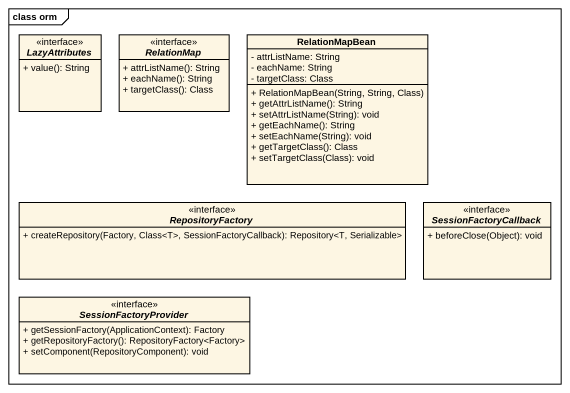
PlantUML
@startuml
mainframe class orm
hide circle
hide empty members
skinparam classAttributeIconSize 0
interface LazyAttributes <<interface>> {
  + value(): String
}
interface RelationMap <<interface>> {
  + attrListName(): String
  + eachName(): String
  + targetClass(): Class
}
class RelationMapBean {
  - attrListName: String
  - eachName: String
  - targetClass: Class
  + RelationMapBean(String, String, Class)
  + getAttrListName(): String
  + setAttrListName(String): void
  + getEachName(): String
  + setEachName(String): void
  + getTargetClass(): Class
  + setTargetClass(Class): void
}
interface RepositoryFactory <<interface>> {
  + createRepository(Factory, Class<T>, SessionFactoryCallback): Repository<T, Serializable>
}
interface SessionFactoryCallback <<interface>> {
  + beforeClose(Object): void
}
interface SessionFactoryProvider <<interface>> {
  + getSessionFactory(ApplicationContext): Factory
  + getRepositoryFactory(): RepositoryFactory<Factory>
  + setComponent(RepositoryComponent): void
}
@enduml
